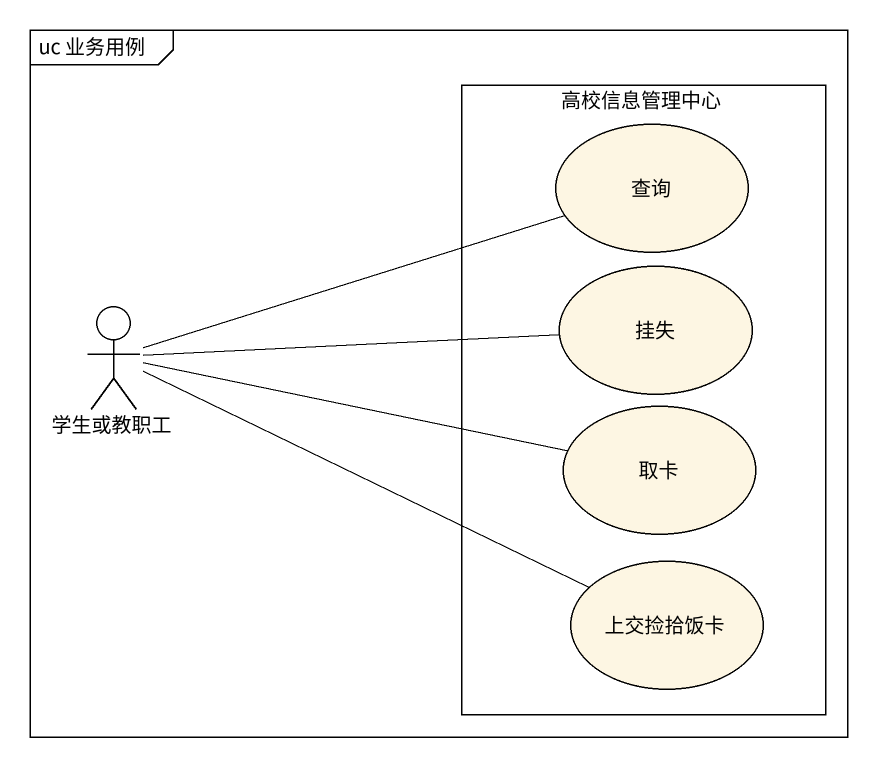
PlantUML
@startuml
mainframe uc 业务用例
rectangle 高校信息管理中心 {
  usecase 查询
  usecase 挂失
  usecase 取卡
  usecase 上交捡拾饭卡
}
actor 学生或教职工
学生或教职工 -right- 查询
学生或教职工 -right- 挂失
学生或教职工 -right- 取卡
学生或教职工 -right- 上交捡拾饭卡
@enduml
